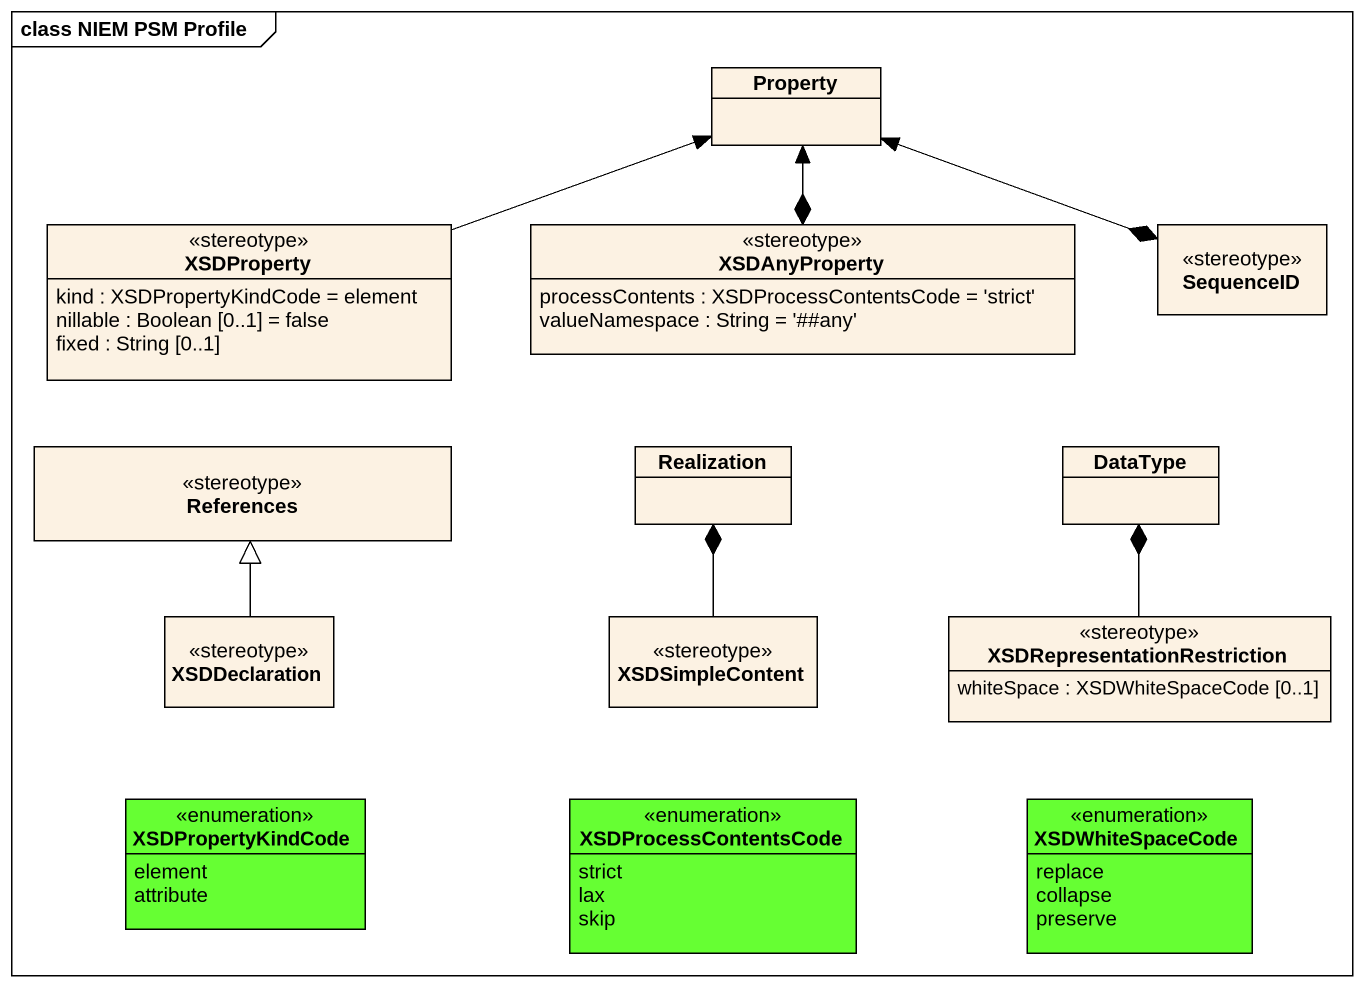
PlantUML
@startuml
mainframe class NIEM PSM Profile
hide circle
hide empty members
class Property
class XSDProperty <<stereotype>> {
  kind : XSDPropertyKindCode = element
  nillable : Boolean [0..1] = false
  fixed : String [0..1]
}
class XSDAnyProperty <<stereotype>> {
  processContents : XSDProcessContentsCode = 'strict'
  valueNamespace : String = '##any'
}
class SequenceID <<stereotype>>
class References <<stereotype>>
class Realization
class DataType
class XSDDeclaration <<stereotype>>
class XSDSimpleContent <<stereotype>>
class XSDRepresentationRestriction <<stereotype>> {
  whiteSpace : XSDWhiteSpaceCode [0..1]
}
enum XSDPropertyKindCode #66FF33 {
  element
  attribute
}
enum XSDProcessContentsCode #66FF33 {
  strict
  lax
  skip
}
enum XSDWhiteSpaceCode #66FF33 {
  replace
  collapse
  preserve
}
XSDProperty -right-> Property
XSDAnyProperty *-up-> Property
SequenceID *-left-> Property
XSDDeclaration -up-|> References
XSDSimpleContent -up-* Realization
XSDRepresentationRestriction -up-* DataType
@enduml
